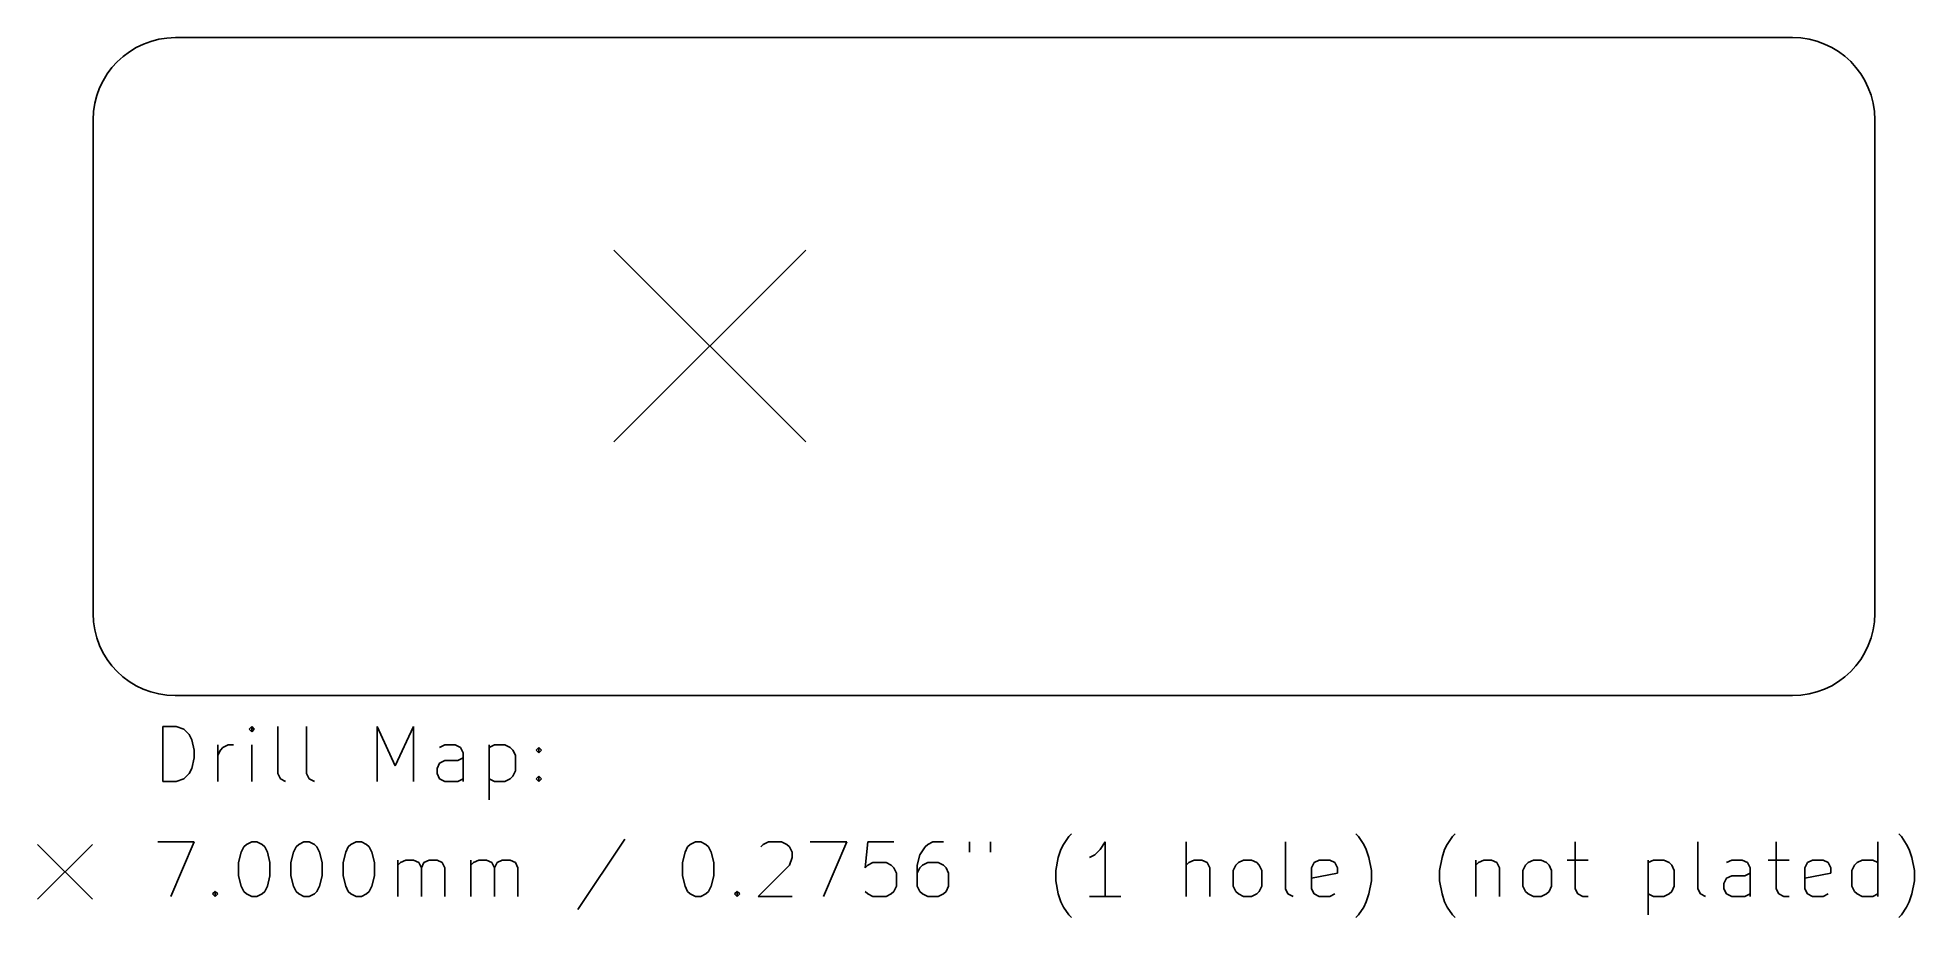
# Model space of a CAD drawing. Extents: x 10 to 78.5, y -44.1 to -12.
import ezdxf

# ---------------------------------------------------------------- set-up
doc = ezdxf.new("R2010")
doc.units = 0
doc.layers.add('BLACK', color=7, linetype='CONTINUOUS')

msp = doc.modelspace()

# ---------------------------------------------------------------- linework, layer by layer
at = {"layer": 'BLACK', "linetype": 'CONTINUOUS'}
for p, q in [((74.0037, -11.9963), (15, -12)), ((12, -15), (11.9963, -33.0037)), ((77.0037, -33.0037), (77.0037, -14.9963)), ((31, -19.75), (38, -26.75)), ((38, -19.75), (31, -26.75)), ((14.9963, -36.0037), (74.0037, -36.0037)), ((14.5475, -39.1334), (14.5475, -37.1334)), ((14.5475, -37.1334), (15.0237, -37.1334)), ((15.0237, -37.1334), (15.3094, -37.2287)), ((15.3094, -37.2287), (15.4999, -37.4192)), ((15.4999, -37.4192), (15.5951, -37.6096)), ((15.5951, -37.6096), (15.6904, -37.9906)), ((17.7856, -37.1334), (17.6904, -37.2287)), ((17.6904, -37.2287), (17.7856, -37.3239)), ((17.8808, -37.2287), (17.7856, -37.1334)), ((17.7856, -37.1334), (17.7856, -37.3239)), ((17.7856, -37.3239), (17.8808, -37.2287)), ((18.738, -38.8477), (18.738, -37.1334)), ((19.7856, -38.8477), (19.7856, -37.1334)), ((22.357, -39.1334), (22.357, -37.1334)), ((22.357, -37.1334), (23.0237, -38.562)), ((23.0237, -38.562), (23.6904, -37.1334)), ((23.6904, -37.1334), (23.6904, -39.1334)), ((15.6904, -38.2763), (15.5951, -38.6573)), ((15.6904, -37.9906), (15.6904, -38.2763)), ((16.5475, -39.1334), (16.5475, -37.8001)), ((16.5475, -38.1811), (16.6427, -37.9906)), ((16.6427, -37.9906), (16.738, -37.8953)), ((16.738, -37.8953), (16.9285, -37.8001)), ((16.9285, -37.8001), (17.1189, -37.8001)), ((17.7856, -39.1334), (17.7856, -37.8001)), ((24.8332, -37.8001), (24.6427, -37.8953)), ((25.2142, -37.8001), (24.8332, -37.8001)), ((25.4047, -37.8953), (25.2142, -37.8001)), ((25.3094, -38.3715), (25.4999, -38.2763)), ((25.4999, -38.0858), (25.4047, -37.8953)), ((25.4999, -39.1334), (25.4999, -38.0858)), ((26.4523, -37.8001), (26.4523, -39.8001)), ((26.4523, -37.8953), (26.6427, -37.8001)), ((26.6427, -37.8001), (27.0237, -37.8001)), ((27.0237, -37.8001), (27.2142, -37.8953)), ((27.2142, -37.8953), (27.3094, -37.9906)), ((27.3094, -37.9906), (27.4047, -38.1811)), ((27.4047, -38.1811), (27.4047, -38.7525)), ((28.1666, -37.9906), (28.2618, -37.8953)), ((28.2618, -38.0858), (28.1666, -37.9906)), ((28.2618, -37.8953), (28.357, -37.9906)), ((28.2618, -37.8953), (28.2618, -38.0858)), ((28.357, -37.9906), (28.2618, -38.0858)), ((15.4999, -38.8477), (15.3094, -39.0382)), ((15.5951, -38.6573), (15.4999, -38.8477)), ((18.8332, -39.0382), (18.738, -38.8477)), ((19.8808, -39.0382), (19.7856, -38.8477)), ((24.5475, -38.6573), (24.6427, -38.4668)), ((24.5475, -38.8477), (24.5475, -38.6573)), ((24.6427, -39.0382), (24.5475, -38.8477)), ((24.6427, -38.4668), (24.8332, -38.3715)), ((24.8332, -38.3715), (25.3094, -38.3715)), ((27.3094, -38.943), (27.2142, -39.0382)), ((27.4047, -38.7525), (27.3094, -38.943)), ((28.1666, -39.0382), (28.2618, -38.943)), ((28.2618, -38.943), (28.357, -39.0382)), ((28.2618, -38.943), (28.2618, -39.1334)), ((15.0237, -39.1334), (14.5475, -39.1334)), ((15.3094, -39.0382), (15.0237, -39.1334)), ((19.0237, -39.1334), (18.8332, -39.0382)), ((20.0713, -39.1334), (19.8808, -39.0382)), ((24.8332, -39.1334), (24.6427, -39.0382)), ((25.3094, -39.1334), (24.8332, -39.1334)), ((25.4999, -39.0382), (25.3094, -39.1334)), ((26.6427, -39.1334), (26.4523, -39.0382)), ((27.0237, -39.1334), (26.6427, -39.1334)), ((27.2142, -39.0382), (27.0237, -39.1334)), ((28.2618, -39.1334), (28.1666, -39.0382)), ((28.357, -39.0382), (28.2618, -39.1334)), ((47.5951, -41.143), (47.6904, -41.0477)), ((58.1666, -41.143), (58.0713, -41.0477)), ((61.5951, -41.143), (61.6904, -41.0477)), ((77.9761, -41.143), (77.8808, -41.0477)), ((9.9713, -41.4287), (11.9713, -43.4287)), ((11.9713, -41.4287), (9.9713, -43.4287)), ((14.357, -41.3334), (15.6904, -41.3334)), ((15.6904, -41.3334), (14.8332, -43.3334)), ((17.3094, -42.0953), (17.4047, -41.7144)), ((17.4047, -41.7144), (17.4999, -41.5239)), ((17.4999, -41.5239), (17.5951, -41.4287)), ((17.5951, -41.4287), (17.7856, -41.3334)), ((17.7856, -41.3334), (17.9761, -41.3334)), ((17.9761, -41.3334), (18.1666, -41.4287)), ((18.1666, -41.4287), (18.2618, -41.5239)), ((18.2618, -41.5239), (18.357, -41.7144)), ((18.357, -41.7144), (18.4523, -42.0953)), ((19.2142, -42.0953), (19.3094, -41.7144)), ((19.3094, -41.7144), (19.4047, -41.5239)), ((19.4047, -41.5239), (19.4999, -41.4287)), ((19.4999, -41.4287), (19.6904, -41.3334)), ((19.6904, -41.3334), (19.8808, -41.3334)), ((19.8808, -41.3334), (20.0713, -41.4287)), ((20.0713, -41.4287), (20.1666, -41.5239)), ((20.1666, -41.5239), (20.2618, -41.7144)), ((20.2618, -41.7144), (20.357, -42.0953)), ((21.1189, -42.0953), (21.2142, -41.7144)), ((21.2142, -41.7144), (21.3094, -41.5239)), ((21.3094, -41.5239), (21.4047, -41.4287)), ((21.4047, -41.4287), (21.5951, -41.3334)), ((21.5951, -41.3334), (21.7856, -41.3334)), ((21.7856, -41.3334), (21.9761, -41.4287)), ((21.9761, -41.4287), (22.0713, -41.5239)), ((22.0713, -41.5239), (22.1666, -41.7144)), ((22.1666, -41.7144), (22.2618, -42.0953)), ((31.4047, -41.2382), (29.6904, -43.8096)), ((33.4999, -42.0953), (33.5951, -41.7144)), ((33.5951, -41.7144), (33.6904, -41.5239)), ((33.6904, -41.5239), (33.7856, -41.4287)), ((33.7856, -41.4287), (33.9761, -41.3334)), ((33.9761, -41.3334), (34.1666, -41.3334)), ((34.1666, -41.3334), (34.357, -41.4287)), ((34.357, -41.4287), (34.4523, -41.5239)), ((34.4523, -41.5239), (34.5475, -41.7144)), ((34.5475, -41.7144), (34.6427, -42.0953)), ((36.357, -41.5239), (36.4523, -41.4287)), ((36.4523, -41.4287), (36.6427, -41.3334)), ((36.6427, -41.3334), (37.1189, -41.3334)), ((37.1189, -41.3334), (37.3094, -41.4287)), ((37.3094, -41.4287), (37.4047, -41.5239)), ((37.4047, -41.5239), (37.4999, -41.7144)), ((37.4999, -41.7144), (37.4999, -41.9049)), ((38.1666, -41.3334), (39.4999, -41.3334)), ((39.4999, -41.3334), (38.6427, -43.3334)), ((40.2618, -41.3334), (40.1666, -42.2858)), ((41.2142, -41.3334), (40.2618, -41.3334)), ((42.357, -41.5239), (42.1666, -41.8096)), ((42.4523, -41.4287), (42.357, -41.5239)), ((42.6427, -41.3334), (42.4523, -41.4287)), ((43.0237, -41.3334), (42.6427, -41.3334)), ((43.9761, -41.3334), (43.9761, -41.7144)), ((44.738, -41.3334), (44.738, -41.7144)), ((47.2142, -41.9049), (47.3094, -41.6192)), ((47.3094, -41.6192), (47.4047, -41.4287)), ((47.4047, -41.4287), (47.5951, -41.143)), ((48.738, -41.6192), (48.5475, -41.8096)), ((48.9285, -41.3334), (48.738, -41.6192)), ((48.9285, -43.3334), (48.9285, -41.3334)), ((51.8808, -43.3334), (51.8808, -41.3334)), ((55.4999, -43.0477), (55.4999, -41.3334)), ((58.357, -41.4287), (58.1666, -41.143)), ((58.4523, -41.6192), (58.357, -41.4287)), ((58.5475, -41.9049), (58.4523, -41.6192)), ((61.2142, -41.9049), (61.3094, -41.6192)), ((61.3094, -41.6192), (61.4047, -41.4287)), ((61.4047, -41.4287), (61.5951, -41.143)), ((66.0713, -41.3334), (66.0713, -43.0477)), ((70.5475, -43.0477), (70.5475, -41.3334)), ((73.4047, -41.3334), (73.4047, -43.0477)), ((77.1189, -43.3334), (77.1189, -41.3334)), ((78.1666, -41.4287), (77.9761, -41.143)), ((78.2618, -41.6192), (78.1666, -41.4287)), ((78.357, -41.9049), (78.2618, -41.6192)), ((17.3094, -42.5715), (17.3094, -42.0953)), ((18.4523, -42.0953), (18.4523, -42.5715)), ((19.2142, -42.5715), (19.2142, -42.0953)), ((20.357, -42.0953), (20.357, -42.5715)), ((21.1189, -42.5715), (21.1189, -42.0953)), ((22.2618, -42.0953), (22.2618, -42.5715)), ((23.1189, -43.3334), (23.1189, -42.0001)), ((23.1189, -42.1906), (23.2142, -42.0953)), ((23.2142, -42.0953), (23.4047, -42.0001)), ((23.4047, -42.0001), (23.6904, -42.0001)), ((23.6904, -42.0001), (23.8808, -42.0953)), ((23.8808, -42.0953), (23.9761, -42.2858)), ((23.9761, -42.2858), (24.0713, -42.0953)), ((23.9761, -42.2858), (23.9761, -43.3334)), ((24.0713, -42.0953), (24.2618, -42.0001)), ((24.2618, -42.0001), (24.5475, -42.0001)), ((24.5475, -42.0001), (24.738, -42.0953)), ((24.738, -42.0953), (24.8332, -42.2858)), ((24.8332, -42.2858), (24.8332, -43.3334)), ((25.7856, -43.3334), (25.7856, -42.0001)), ((25.7856, -42.1906), (25.8808, -42.0953)), ((25.8808, -42.0953), (26.0713, -42.0001)), ((26.0713, -42.0001), (26.357, -42.0001)), ((26.357, -42.0001), (26.5475, -42.0953)), ((26.5475, -42.0953), (26.6427, -42.2858)), ((26.6427, -42.2858), (26.738, -42.0953)), ((26.6427, -42.2858), (26.6427, -43.3334)), ((26.738, -42.0953), (26.9285, -42.0001)), ((26.9285, -42.0001), (27.2142, -42.0001)), ((27.2142, -42.0001), (27.4047, -42.0953)), ((27.4047, -42.0953), (27.4999, -42.2858)), ((27.4999, -42.2858), (27.4999, -43.3334)), ((33.4999, -42.5715), (33.4999, -42.0953)), ((34.6427, -42.0953), (34.6427, -42.5715)), ((37.4047, -42.1906), (36.2618, -43.3334)), ((37.4999, -41.9049), (37.4047, -42.1906)), ((40.1666, -42.2858), (40.2618, -42.1906)), ((40.2618, -42.1906), (40.4523, -42.0953)), ((40.4523, -42.0953), (40.9285, -42.0953)), ((40.9285, -42.0953), (41.1189, -42.1906)), ((41.1189, -42.1906), (41.2142, -42.2858)), ((41.2142, -42.2858), (41.3094, -42.4763)), ((42.1666, -41.8096), (42.0713, -42.1906)), ((42.0713, -42.1906), (42.0713, -42.9525)), ((42.1666, -42.2858), (42.0713, -42.4763)), ((42.2618, -42.1906), (42.1666, -42.2858)), ((42.4523, -42.0953), (42.2618, -42.1906)), ((42.8332, -42.0953), (42.4523, -42.0953)), ((43.0237, -42.1906), (42.8332, -42.0953)), ((43.1189, -42.2858), (43.0237, -42.1906)), ((43.2142, -42.4763), (43.1189, -42.2858)), ((47.1189, -42.3811), (47.2142, -41.9049)), ((47.1189, -42.762), (47.1189, -42.3811)), ((48.5475, -41.8096), (48.357, -41.9049)), ((51.9761, -42.0953), (51.8808, -42.1906)), ((52.1666, -42.0001), (51.9761, -42.0953)), ((52.4523, -42.0001), (52.1666, -42.0001)), ((52.6427, -42.0953), (52.4523, -42.0001)), ((52.738, -42.2858), (52.6427, -42.0953)), ((52.738, -43.3334), (52.738, -42.2858)), ((53.5951, -42.3811), (53.6904, -42.1906)), ((53.5951, -42.9525), (53.5951, -42.3811)), ((53.6904, -42.1906), (53.7856, -42.0953)), ((53.7856, -42.0953), (53.9761, -42.0001)), ((53.9761, -42.0001), (54.2618, -42.0001)), ((54.2618, -42.0001), (54.4523, -42.0953)), ((54.4523, -42.0953), (54.5475, -42.1906)), ((54.5475, -42.1906), (54.6427, -42.3811)), ((54.6427, -42.3811), (54.6427, -42.9525)), ((56.4523, -42.2858), (56.5475, -42.0953)), ((56.4523, -43.0477), (56.4523, -42.2858)), ((56.5475, -42.0953), (56.738, -42.0001)), ((56.738, -42.0001), (57.1189, -42.0001)), ((57.1189, -42.0001), (57.3094, -42.0953)), ((57.3094, -42.0953), (57.4047, -42.2858)), ((57.4047, -42.2858), (57.4047, -42.4763)), ((58.6427, -42.3811), (58.5475, -41.9049)), ((58.6427, -42.762), (58.6427, -42.3811)), ((61.1189, -42.3811), (61.2142, -41.9049)), ((61.1189, -42.762), (61.1189, -42.3811)), ((62.4523, -42.0001), (62.4523, -43.3334)), ((62.4523, -42.1906), (62.5475, -42.0953)), ((62.5475, -42.0953), (62.738, -42.0001)), ((62.738, -42.0001), (63.0237, -42.0001)), ((63.0237, -42.0001), (63.2142, -42.0953)), ((63.2142, -42.0953), (63.3094, -42.2858)), ((63.3094, -42.2858), (63.3094, -43.3334)), ((64.1666, -42.3811), (64.2618, -42.1906)), ((64.1666, -42.9525), (64.1666, -42.3811)), ((64.2618, -42.1906), (64.357, -42.0953)), ((64.357, -42.0953), (64.5475, -42.0001)), ((64.5475, -42.0001), (64.8332, -42.0001)), ((64.8332, -42.0001), (65.0237, -42.0953)), ((65.0237, -42.0953), (65.1189, -42.1906)), ((65.1189, -42.1906), (65.2142, -42.3811)), ((65.2142, -42.3811), (65.2142, -42.9525)), ((65.7856, -42.0001), (66.5475, -42.0001)), ((68.738, -42.0001), (68.738, -44.0001)), ((68.738, -42.0953), (68.9285, -42.0001)), ((68.9285, -42.0001), (69.3094, -42.0001)), ((69.3094, -42.0001), (69.4999, -42.0953)), ((69.4999, -42.0953), (69.5951, -42.1906)), ((69.5951, -42.1906), (69.6904, -42.3811)), ((69.6904, -42.3811), (69.6904, -42.9525)), ((71.7856, -42.0001), (71.5951, -42.0953)), ((72.1666, -42.0001), (71.7856, -42.0001)), ((72.357, -42.0953), (72.1666, -42.0001)), ((72.4523, -42.2858), (72.357, -42.0953)), ((72.4523, -43.3334), (72.4523, -42.2858)), ((73.1189, -42.0001), (73.8808, -42.0001)), ((74.4523, -42.2858), (74.5475, -42.0953)), ((74.4523, -43.0477), (74.4523, -42.2858)), ((74.5475, -42.0953), (74.738, -42.0001)), ((74.738, -42.0001), (75.1189, -42.0001)), ((75.1189, -42.0001), (75.3094, -42.0953)), ((75.3094, -42.0953), (75.4047, -42.2858)), ((75.4047, -42.2858), (75.4047, -42.4763)), ((76.1666, -42.3811), (76.2618, -42.1906)), ((76.1666, -42.9525), (76.1666, -42.3811)), ((76.2618, -42.1906), (76.357, -42.0953)), ((76.357, -42.0953), (76.5475, -42.0001)), ((76.5475, -42.0001), (76.9285, -42.0001)), ((76.9285, -42.0001), (77.1189, -42.0953)), ((78.4523, -42.3811), (78.357, -41.9049)), ((78.4523, -42.762), (78.4523, -42.3811)), ((16.357, -43.2382), (16.4523, -43.143)), ((16.4523, -43.143), (16.5475, -43.2382)), ((16.4523, -43.143), (16.4523, -43.3334)), ((17.4047, -42.9525), (17.3094, -42.5715)), ((17.4999, -43.143), (17.4047, -42.9525)), ((17.5951, -43.2382), (17.4999, -43.143)), ((18.2618, -43.143), (18.1666, -43.2382)), ((18.357, -42.9525), (18.2618, -43.143)), ((18.4523, -42.5715), (18.357, -42.9525)), ((19.3094, -42.9525), (19.2142, -42.5715)), ((19.4047, -43.143), (19.3094, -42.9525)), ((19.4999, -43.2382), (19.4047, -43.143)), ((20.1666, -43.143), (20.0713, -43.2382)), ((20.2618, -42.9525), (20.1666, -43.143)), ((20.357, -42.5715), (20.2618, -42.9525)), ((21.2142, -42.9525), (21.1189, -42.5715)), ((21.3094, -43.143), (21.2142, -42.9525)), ((21.4047, -43.2382), (21.3094, -43.143)), ((22.0713, -43.143), (21.9761, -43.2382)), ((22.1666, -42.9525), (22.0713, -43.143)), ((22.2618, -42.5715), (22.1666, -42.9525)), ((33.5951, -42.9525), (33.4999, -42.5715)), ((33.6904, -43.143), (33.5951, -42.9525)), ((33.7856, -43.2382), (33.6904, -43.143)), ((34.4523, -43.143), (34.357, -43.2382)), ((34.5475, -42.9525), (34.4523, -43.143)), ((34.6427, -42.5715), (34.5475, -42.9525)), ((35.4047, -43.2382), (35.4999, -43.143)), ((35.4999, -43.143), (35.5951, -43.2382)), ((35.4999, -43.143), (35.4999, -43.3334)), ((40.2618, -43.2382), (40.1666, -43.143)), ((41.2142, -43.143), (41.1189, -43.2382)), ((41.3094, -42.9525), (41.2142, -43.143)), ((41.3094, -42.4763), (41.3094, -42.9525)), ((42.0713, -42.9525), (42.1666, -43.143)), ((42.1666, -43.143), (42.2618, -43.2382)), ((43.0237, -43.2382), (43.1189, -43.143)), ((43.1189, -43.143), (43.2142, -42.9525)), ((43.2142, -42.9525), (43.2142, -42.4763)), ((47.2142, -43.2382), (47.1189, -42.762)), ((53.6904, -43.143), (53.5951, -42.9525)), ((53.7856, -43.2382), (53.6904, -43.143)), ((54.5475, -43.143), (54.4523, -43.2382)), ((54.6427, -42.9525), (54.5475, -43.143)), ((55.5951, -43.2382), (55.4999, -43.0477)), ((57.4047, -42.4763), (56.4523, -42.6668)), ((56.5475, -43.2382), (56.4523, -43.0477)), ((58.5475, -43.2382), (58.6427, -42.762)), ((61.2142, -43.2382), (61.1189, -42.762)), ((64.2618, -43.143), (64.1666, -42.9525)), ((64.357, -43.2382), (64.2618, -43.143)), ((65.1189, -43.143), (65.0237, -43.2382)), ((65.2142, -42.9525), (65.1189, -43.143)), ((66.0713, -43.0477), (66.1666, -43.2382)), ((69.5951, -43.143), (69.4999, -43.2382)), ((69.6904, -42.9525), (69.5951, -43.143)), ((70.6427, -43.2382), (70.5475, -43.0477)), ((71.4999, -42.8573), (71.5951, -42.6668)), ((71.4999, -43.0477), (71.4999, -42.8573)), ((71.5951, -43.2382), (71.4999, -43.0477)), ((71.5951, -42.6668), (71.7856, -42.5715)), ((71.7856, -42.5715), (72.2618, -42.5715)), ((72.2618, -42.5715), (72.4523, -42.4763)), ((73.4047, -43.0477), (73.4999, -43.2382)), ((75.4047, -42.4763), (74.4523, -42.6668)), ((74.5475, -43.2382), (74.4523, -43.0477)), ((76.2618, -43.143), (76.1666, -42.9525)), ((76.357, -43.2382), (76.2618, -43.143)), ((78.357, -43.2382), (78.4523, -42.762)), ((16.4523, -43.3334), (16.357, -43.2382)), ((16.5475, -43.2382), (16.4523, -43.3334)), ((17.7856, -43.3334), (17.5951, -43.2382)), ((17.9761, -43.3334), (17.7856, -43.3334)), ((18.1666, -43.2382), (17.9761, -43.3334)), ((19.6904, -43.3334), (19.4999, -43.2382)), ((19.8808, -43.3334), (19.6904, -43.3334)), ((20.0713, -43.2382), (19.8808, -43.3334)), ((21.5951, -43.3334), (21.4047, -43.2382)), ((21.7856, -43.3334), (21.5951, -43.3334)), ((21.9761, -43.2382), (21.7856, -43.3334)), ((33.9761, -43.3334), (33.7856, -43.2382)), ((34.1666, -43.3334), (33.9761, -43.3334)), ((34.357, -43.2382), (34.1666, -43.3334)), ((35.4999, -43.3334), (35.4047, -43.2382)), ((35.5951, -43.2382), (35.4999, -43.3334)), ((36.2618, -43.3334), (37.4999, -43.3334)), ((40.4523, -43.3334), (40.2618, -43.2382)), ((40.9285, -43.3334), (40.4523, -43.3334)), ((41.1189, -43.2382), (40.9285, -43.3334)), ((42.2618, -43.2382), (42.4523, -43.3334)), ((42.4523, -43.3334), (42.8332, -43.3334)), ((42.8332, -43.3334), (43.0237, -43.2382)), ((47.3094, -43.5239), (47.2142, -43.2382)), ((47.4047, -43.7144), (47.3094, -43.5239)), ((47.5951, -44.0001), (47.4047, -43.7144)), ((49.4999, -43.3334), (48.357, -43.3334)), ((53.9761, -43.3334), (53.7856, -43.2382)), ((54.2618, -43.3334), (53.9761, -43.3334)), ((54.4523, -43.2382), (54.2618, -43.3334)), ((55.7856, -43.3334), (55.5951, -43.2382)), ((56.738, -43.3334), (56.5475, -43.2382)), ((57.1189, -43.3334), (56.738, -43.3334)), ((57.3094, -43.2382), (57.1189, -43.3334)), ((58.1666, -44.0001), (58.357, -43.7144)), ((58.357, -43.7144), (58.4523, -43.5239)), ((58.4523, -43.5239), (58.5475, -43.2382)), ((61.3094, -43.5239), (61.2142, -43.2382)), ((61.4047, -43.7144), (61.3094, -43.5239)), ((61.5951, -44.0001), (61.4047, -43.7144)), ((64.5475, -43.3334), (64.357, -43.2382)), ((64.8332, -43.3334), (64.5475, -43.3334)), ((65.0237, -43.2382), (64.8332, -43.3334)), ((66.1666, -43.2382), (66.357, -43.3334)), ((66.357, -43.3334), (66.5475, -43.3334)), ((68.9285, -43.3334), (68.738, -43.2382)), ((69.3094, -43.3334), (68.9285, -43.3334)), ((69.4999, -43.2382), (69.3094, -43.3334)), ((70.8332, -43.3334), (70.6427, -43.2382)), ((71.7856, -43.3334), (71.5951, -43.2382)), ((72.2618, -43.3334), (71.7856, -43.3334)), ((72.4523, -43.2382), (72.2618, -43.3334)), ((73.4999, -43.2382), (73.6904, -43.3334)), ((73.6904, -43.3334), (73.8808, -43.3334)), ((74.738, -43.3334), (74.5475, -43.2382)), ((75.1189, -43.3334), (74.738, -43.3334)), ((75.3094, -43.2382), (75.1189, -43.3334)), ((76.5475, -43.3334), (76.357, -43.2382)), ((76.9285, -43.3334), (76.5475, -43.3334)), ((77.1189, -43.2382), (76.9285, -43.3334)), ((77.9761, -44.0001), (78.1666, -43.7144)), ((78.1666, -43.7144), (78.2618, -43.5239)), ((78.2618, -43.5239), (78.357, -43.2382)), ((47.6904, -44.0953), (47.5951, -44.0001)), ((58.0713, -44.0953), (58.1666, -44.0001)), ((61.6904, -44.0953), (61.5951, -44.0001)), ((77.8808, -44.0953), (77.9761, -44.0001))]:
    msp.add_line(p, q, dxfattribs=at)
at = {"layer": 'BLACK'}
for centre, start, end in [((15, -15), 90, 180), ((74.0037, -14.9963), 0.000019, 90), ((14.9963, -33.0037), -180, -90), ((74.0037, -33.0037), -90, -0.000019)]:
    msp.add_arc(centre, 3, start, end, dxfattribs=at)

doc.saveas('drawing.dxf')
